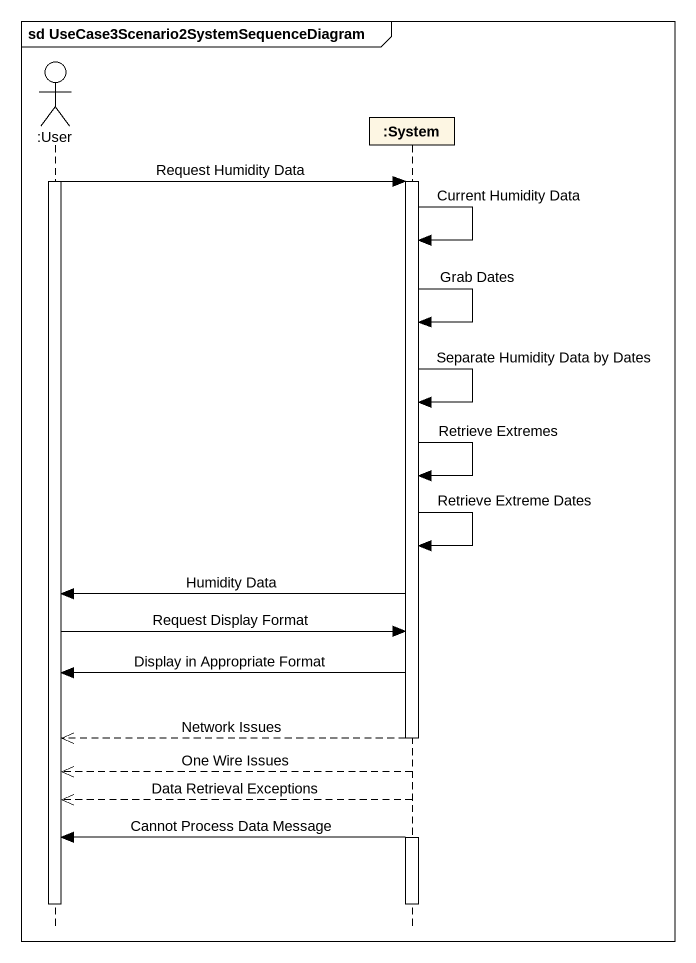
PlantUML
@startuml
mainframe sd UseCase3Scenario2SystemSequenceDiagram
hide footbox
actor ":User" as User
participant ":System" as System

activate User
User -> System : Request Humidity Data
activate System
System -> System : Current Humidity Data
System -> System : Grab Dates
System -> System : Separate Humidity Data by Dates
System -> System : Retrieve Extremes
System -> System : Retrieve Extreme Dates
System -> User : Humidity Data
User -> System : Request Display Format
System -> User : Display in Appropriate Format
System -->> User : Network Issues
deactivate System
System -->> User : One Wire Issues
System -->> User : Data Retrieval Exceptions
activate System
System -> User : Cannot Process Data Message
deactivate User
deactivate System
@enduml
